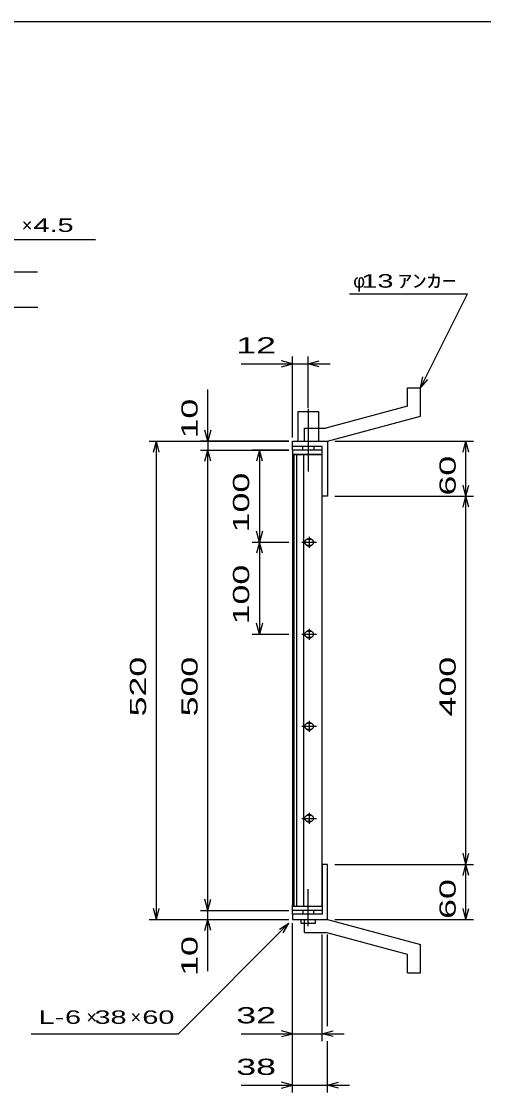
# Model space of a CAD drawing. Units: millimetres, scale not verified. Extents: x -1456 to 1385, y -1026 to 843.
# Drawn here: x -424 to 78, y -321 to 843 of the extents above; entities that cross this region are included whole.
import ezdxf
from ezdxf.enums import TextEntityAlignment as Align

# ---------------------------------------------------------------- set-up
doc = ezdxf.new("R2010")
doc.units = ezdxf.units.MM
doc.header["$LTSCALE"] = 8
doc.linetypes.add('LONG_DASHED_DOTTED', pattern=[15.25, 12, -1.5, 0.25, -1.5])
for name, color, linetype, lineweight in [('0_2', 150, 'Continuous', 25), ('48', 3, 'Continuous', 25), ('51', 6, 'Continuous', 25), ('54', 4, 'Continuous', 25)]:
    doc.layers.add(name, color=color, linetype=linetype, lineweight=lineweight)
doc.styles.add('ベクトル', font='')
doc.styles.get('ベクトル').set_extended_font_data('ベクトル')

msp = doc.modelspace()

# ---------------------------------------------------------------- linework, layer by layer
at = {"layer": '0_2'}
msp.add_line((-1383.2, 842.8), (1384.8, 842.8), dxfattribs=at)
at = {"layer": '48'}
for p, q in [((-97.8, 376.8), (-129.8, 376.8)), ((-129.8, 376.8), (-129.8, 372.3)), ((-97.8, 372.3), (-97.8, 376.8)), ((-129.8, 372.3), (-97.8, 372.3)), ((-129.8, 372.3), (-129.8, -118.7)), ((-97.8, 372.3), (-129.8, 372.3)), ((-128.3, 372.3), (-128.3, -118.7)), ((-125.3, -118.7), (-125.3, 372.3)), ((-117.8, 372.3), (-117.8, -118.7)), ((-97.8, -118.7), (-97.8, 372.3)), ((-109.8, 279.8), (-113.8, 279.8)), ((-111.8, 282.8), (-111.8, 270.8)), ((-119.8, 276.8), (-103.8, 276.8)), ((-113.8, 273.8), (-109.8, 273.8)), ((-119.8, 176.8), (-103.8, 176.8)), ((-109.8, 179.8), (-113.8, 179.8)), ((-111.8, 182.8), (-111.8, 170.8)), ((-113.8, 173.8), (-109.8, 173.8)), ((-111.8, 82.8), (-111.8, 70.8)), ((-119.8, 76.8), (-103.8, 76.8)), ((-109.8, 79.8), (-113.8, 79.8)), ((-113.8, 73.8), (-109.8, 73.8)), ((-119.8, -23.2), (-103.8, -23.2)), ((-109.8, -20.2), (-113.8, -20.2)), ((-111.8, -17.2), (-111.8, -29.2)), ((-113.8, -26.2), (-109.8, -26.2)), ((-129.8, -118.7), (-97.8, -118.7)), ((-129.8, -123.2), (-129.8, -118.7)), ((-129.8, -118.7), (-97.8, -118.7)), ((-97.8, -123.2), (-129.8, -123.2)), ((-97.8, -118.7), (-97.8, -123.2))]:
    msp.add_line(p, q, dxfattribs=at)
for centre, radius, start, end in [((-113.8, 276.8), 3, 90, 270), ((-111.8, 276.8), 4, 46.6, 133.4), ((-109.8, 276.8), 3, 270, 90), ((-111.8, 276.8), 4, 226.6, 313.4), ((-113.8, 176.8), 3, 90, 270), ((-111.8, 176.8), 4, 46.6, 133.4), ((-109.8, 176.8), 3, 270, 90), ((-111.8, 176.8), 4, 226.6, 313.4), ((-113.8, 76.8), 3, 90, 270), ((-111.8, 76.8), 4, 46.6, 133.4), ((-111.8, 76.8), 4, 226.6, 313.4), ((-109.8, 76.8), 3, 270, 90), ((-113.8, -23.2), 3, 90, 270), ((-111.8, -23.2), 4, 46.6, 133.4), ((-109.8, -23.2), 3, 270, 90), ((-111.8, -23.2), 4, 226.6, 313.4)]:
    msp.add_arc(centre, radius, start, end, dxfattribs=at)
at = {"layer": '51'}
for p, q in [((-4.8, 444.8), (9.2, 444.8)), ((-4.8, 424.8), (-4.8, 444.8)), ((9.2, 413.8), (9.2, 444.8)), ((-4.8, 424.8), (-93.8, 400.8)), ((-123.8, 386.8), (-123.8, 418.8)), ((-123.8, 418.8), (-101.8, 418.8)), ((-101.8, 418.8), (-101.8, 386.8)), ((-91.8, 386.8), (9.2, 413.8)), ((-116.8, 400.8), (-93.8, 400.8)), ((-116.8, 386.8), (-116.8, 400.8)), ((-129.8, 376.8), (-129.8, 386.8)), ((-129.8, 380.8), (-129.8, 386.8)), ((-129.8, 386.8), (-92.8, 386.8)), ((-116.8, 386.8), (-91.8, 386.8)), ((-92.8, 386.8), (-91.8, 385.8)), ((-91.8, 385.8), (-91.8, 326.8)), ((-97.8, 380.8), (-129.8, 380.8)), ((-118.8, 376.8), (-118.8, 380.8)), ((-106.8, 380.8), (-106.8, 376.8)), ((-97.8, 326.8), (-97.8, 380.8)), ((-91.8, 326.8), (-97.8, 326.8)), ((-91.8, -73.2), (-97.8, -73.2)), ((-97.8, -73.2), (-97.8, -127.2)), ((-91.8, -132.2), (-91.8, -73.2)), ((-129.8, -127.2), (-129.8, -117.2)), ((-129.8, -127.2), (-129.8, -133.2)), ((-97.8, -127.2), (-129.8, -127.2)), ((-118.8, -123.2), (-118.8, -127.2)), ((-106.8, -127.2), (-106.8, -123.2)), ((-129.8, -133.2), (-92.8, -133.2)), ((-120.8, -133.2), (-120.8, -137.2)), ((-120.8, -137.2), (-104.8, -137.2)), ((-116.8, -133.2), (-91.8, -133.2)), ((-116.8, -147.2), (-116.8, -133.2)), ((-104.8, -137.2), (-104.8, -133.2)), ((-92.8, -133.2), (-91.8, -132.2)), ((-91.8, -133.2), (9.2, -160.2)), ((-116.8, -147.2), (-93.8, -147.2)), ((-4.8, -171.2), (-93.8, -147.2)), ((9.2, -191.2), (9.2, -160.2)), ((-4.8, -191.2), (-4.8, -171.2)), ((-4.8, -191.2), (9.2, -191.2))]:
    msp.add_line(p, q, dxfattribs=at)
at = {"layer": '51', "linetype": 'LONG_DASHED_DOTTED'}
for p, q in [((-112.8, 421.8), (-112.8, 353.8)), ((-112.8, -140.2), (-112.8, -100.2))]:
    msp.add_line(p, q, dxfattribs=at)
at = {"layer": '54'}
for p, q in [((-776.05, 605.8), (-344.05, 605.8)), ((-758.8, 570.8), (-406.8, 570.8)), ((-67.8, 546.8), (60.2, 546.8)), ((9.2, 444.8), (60.2, 546.8)), ((-742.6, 532.3), (-406.6, 532.3)), ((-129.8, 390.8), (-129.8, 478.8)), ((-112.8, 422.8), (-112.8, 478.8)), ((-185.8, 470.8), (-129.8, 470.8)), ((-129.8, 470.8), (-141.8, 474)), ((-141.8, 467.6), (-129.8, 470.8)), ((-129.8, 470.8), (-112.8, 470.8)), ((-112.8, 470.8), (-100.8, 474)), ((-100.8, 467.6), (-112.8, 470.8)), ((-112.8, 470.8), (-88.8, 470.8)), ((9.2, 444.8), (11.6, 456.48)), ((-221.8, 386.8), (-221.8, 442.8)), ((9.2, 444.8), (17.2, 453.6)), ((-221.8, 386.8), (-225, 398.8)), ((-218.6, 398.8), (-221.8, 386.8)), ((-285.8, 386.8), (-133.8, 386.8)), ((-281, 374.8), (-277.8, 386.8)), ((-274.6, 374.8), (-277.8, 386.8)), ((-277.8, -133.2), (-277.8, 386.8)), ((-133.8, 386.8), (-229.8, 386.8)), ((-221.8, 386.8), (-221.8, 376.8)), ((-83.8, 386.8), (66.6, 386.8)), ((55.4, 374.8), (58.6, 386.8)), ((61.8, 374.8), (58.6, 386.8)), ((58.6, 326.8), (58.6, 386.8)), ((-229.8, 376.8), (-133.8, 376.8)), ((-225, 364.8), (-221.8, 376.8)), ((-218.6, 364.8), (-221.8, 376.8)), ((-221.8, -123.2), (-221.8, 376.8)), ((-133.8, 376.8), (-173.8, 376.8)), ((-165.8, 376.8), (-169, 364.8)), ((-162.6, 364.8), (-165.8, 376.8)), ((-165.8, 376.8), (-165.8, 276.8)), ((58.6, 326.8), (55.4, 338.8)), ((58.6, 326.8), (61.8, 338.8)), ((-83.8, 326.8), (66.6, 326.8)), ((55.4, 314.8), (58.6, 326.8)), ((61.8, 314.8), (58.6, 326.8)), ((58.6, -73.2), (58.6, 326.8)), ((-165.8, 276.8), (-169, 288.8)), ((-162.6, 288.8), (-165.8, 276.8)), ((-173.8, 276.8), (-133.8, 276.8)), ((-165.8, 276.8), (-169, 264.8)), ((-162.6, 264.8), (-165.8, 276.8)), ((-165.8, 276.8), (-165.8, 176.8)), ((-165.8, 176.8), (-169, 188.8)), ((-162.6, 188.8), (-165.8, 176.8)), ((-173.8, 176.8), (-133.8, 176.8)), ((58.6, -73.2), (55.4, -61.2)), ((58.6, -73.2), (61.8, -61.2)), ((-83.8, -73.2), (66.6, -73.2)), ((55.4, -85.2), (58.6, -73.2)), ((61.8, -85.2), (58.6, -73.2)), ((58.6, -133.2), (58.6, -73.2)), ((-221.8, -123.2), (-225, -111.2)), ((-221.8, -123.2), (-218.6, -111.2)), ((-277.8, -133.2), (-281, -121.2)), ((-277.8, -133.2), (-274.6, -121.2)), ((-229.8, -123.2), (-133.8, -123.2)), ((-221.8, -133.2), (-221.8, -123.2)), ((58.6, -133.2), (55.4, -121.2)), ((58.6, -133.2), (61.8, -121.2)), ((-285.8, -133.2), (-133.8, -133.2)), ((-253.8, -257.2), (-133.8, -137.2)), ((-229.8, -133.2), (-133.8, -133.2)), ((-225, -145.2), (-221.8, -133.2)), ((-218.6, -145.2), (-221.8, -133.2)), ((-221.8, -189.2), (-221.8, -133.2)), ((-144.2, -143.6), (-133.8, -137.2)), ((-140.2, -147.6), (-133.8, -137.2)), ((-129.8, -265.2), (-129.8, -137.2)), ((-129.8, -321.2), (-129.8, -137.2)), ((-83.8, -133.2), (66.6, -133.2)), ((-97.8, -265.2), (-97.8, -149.4)), ((-91.8, -249.2), (-91.8, -149.4)), ((-129.8, -257.2), (-141.8, -254)), ((-97.8, -257.2), (-85.8, -254)), ((-413.8, -257.2), (-253.8, -257.2)), ((-185.8, -257.2), (-129.8, -257.2)), ((-141.8, -260.4), (-129.8, -257.2)), ((-129.8, -257.2), (-97.8, -257.2)), ((-85.8, -260.4), (-97.8, -257.2)), ((-97.8, -257.2), (-73.8, -257.2)), ((-91.8, -321.2), (-91.8, -265.2)), ((-185.8, -313.2), (-129.8, -313.2)), ((-129.8, -313.2), (-141.8, -310)), ((-141.8, -316.4), (-129.8, -313.2)), ((-129.8, -313.2), (-91.8, -313.2)), ((-91.8, -313.2), (-79.8, -310)), ((-79.8, -316.4), (-91.8, -313.2)), ((-91.8, -313.2), (-67.8, -313.2))]:
    msp.add_line(p, q, dxfattribs=at)

# ---------------------------------------------------------------- texts
at = {"layer": '54', "color": 2, "style": 'ベクトル'}
for s, height, width, p in [(' 4.5 ', 14.66, 1.6, (-420.05, 621.4)), (' 13 ', 14.66, 1.6, (-63.8, 560.8)), ('ｱﾝｶｰ', 14.66, 1.6, (-15.8, 560.8)), (' 12 ', 17.6, 1.65, (-201.8, 490.8)), ('L-', 14.66, 1.6, (-405.8, -239.2)), (' 6 ', 14.66, 1.6, (-385.8, -239.2)), (' 38 ', 14.66, 1.6, (-353.8, -239.2)), (' 60 ', 14.66, 1.6, (-301.8, -239.2)), (' 32 ', 17.6, 1.65, (-201.8, -237.2)), (' 38 ', 17.6, 1.65, (-201.8, -293.2))]:
    msp.add_text(s, height=height, dxfattribs=dict(at, width=width)).set_placement(p, align=Align.MIDDLE_LEFT)
for s, p in [('×', (-424.05, 621.4)), ('φ', (-63.8, 560.8)), ('×', (-353.8, -239.2)), ('×', (-305.8, -239.2))]:
    msp.add_text(s, height=14.66, dxfattribs=at).set_placement(p, align=Align.MIDDLE_LEFT)
at = {"layer": '54', "color": 2, "style": 'ベクトル', "width": 1.65}
for s, p in [(' 10 ', (-241.8, 378.8)), (' 60 ', (38.6, 316.8)), (' 100 ', (-185.8, 276.8)), (' 100 ', (-185.8, 176.8)), (' 520 ', (-297.8, 76.8)), (' 500 ', (-241.8, 76.8)), (' 400 ', (38.6, 76.8)), (' 60 ', (38.6, -143.2)), (' 10 ', (-241.8, -205.2))]:
    msp.add_text(s, height=17.6, rotation=90, dxfattribs=at).set_placement(p, align=Align.MIDDLE_LEFT)

doc.saveas('drawing.dxf')
